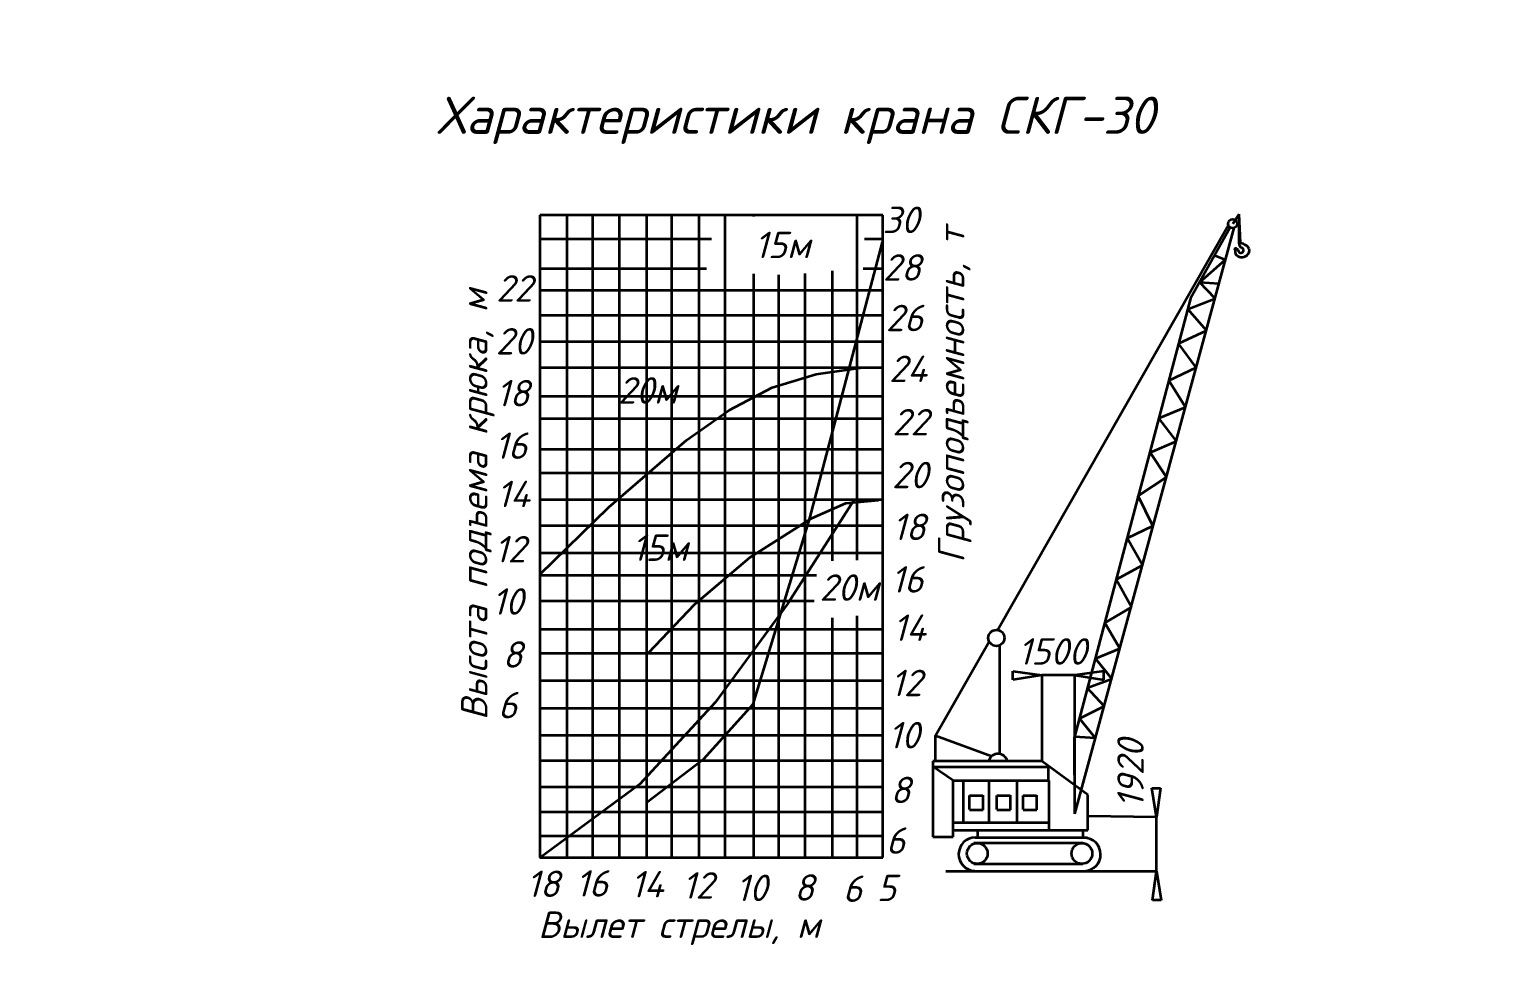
# Model space of a CAD drawing. Header units: millimetres. Extents: x 302528 to 620428, y -80391 to 59551.
# Drawn here: x 483366 to 506926, y 15423 to 30695 of the extents above; entities that cross this region are included whole.
import ezdxf
from ezdxf.enums import TextEntityAlignment as Align

# ---------------------------------------------------------------- set-up
doc = ezdxf.new("R2010")
doc.units = ezdxf.units.MM
doc.header["$MEASUREMENT"] = 0
doc.layers.add('1текст-мое', color=2, linetype='Continuous')
doc.layers.add('PDF _0', color=7, linetype='Continuous', true_color=0xffffff)
doc.styles.get("Standard").update_dxf_attribs({"font": 'isocpeui.ttf', "height": 300})
doc.styles.add('Италик', font='isocpeui.ttf')
doc.dimstyles.new('1-100', dxfattribs={"dimscale": 100, "dimtxt": 3, "dimasz": 2.5, "dimexe": 1.25, "dimexo": 0.625, "dimtad": 1, "dimdec": 0, "dimrnd": 5, "dimtxsty": 'Standard', "dimblk": 'ARCHTICK', "dimcen": 2.5, "dimadec": 0, "dimazin": 0, "dimtfac": 1, "dimtdec": 0, "dimtmove": 1, "dimatfit": 2, "dimfxl": 1, "dimarcsym": 0})

# ---------------------------------------------------------------- blocks, each defined once
blk = doc.blocks.new('_ArchTick')
at = {"color": 0, "const_width": 0.15}
blk.add_lwpolyline([(-0.5, -0.5), (0.5, 0.5)], dxfattribs=at)
blk = doc.blocks.new('*D345')
at = {"color": 0, "linetype": 'ByBlock', "lineweight": -2, "transparency": 16777216}
for p, q in [((494931, 36573), (495552, 35873)), ((490945, 31958), (495469, 35966)), ((490408, 32565), (491028, 31865))]:
    blk.add_line(p, q, dxfattribs=at)
at = {"layer": 'Defpoints', "color": 0, "linetype": 'ByBlock', "lineweight": 9, "transparency": 16777216}
for p in [(494890, 36620), (495469, 35966), (490366, 32612)]:
    blk.add_point(p, dxfattribs=at)
at = {"color": 0, "linetype": 'ByBlock', "lineweight": -2, "transparency": 16777216, "xscale": 250, "yscale": 250, "zscale": 250}
for p, rotation in [((495469, 35966), 41.5417763354136), ((490945, 31958), 221.5417763354136)]:
    blk.add_blockref('_ArchTick', p, dxfattribs=dict(at, rotation=rotation))
at = {"color": 0, "linetype": 'ByBlock', "lineweight": 9, "transparency": 16777216, "insert": (493083, 34103), "char_height": 300, "width": 73704.55, "attachment_point": 5, "rotation": 41.5418, "style": 'Италик'}
blk.add_mtext('{\\fISOCPEUR|b0|i0|c204|p34;\\H0.83333x;1200}', dxfattribs=at)

msp = doc.modelspace()

# ---------------------------------------------------------------- linework, layer by layer
at = {"color": 0, "lineweight": 35}
for p, q in [((491787.856, 27693.391), (491604.943, 27693.391)), ((491604.943, 27693.391), (491604.943, 17331.817)), ((497134.171, 27693.391), (491787.856, 27693.391)), ((492041.215, 17333.708), (492041.215, 27694.338)), ((492459.791, 17333.708), (492459.791, 27694.338)), ((492886.575, 17333.708), (492886.575, 27694.338)), ((493329.774, 17333.708), (493329.774, 27694.338)), ((493731.935, 17333.708), (493731.935, 27694.338)), ((494175.133, 17333.708), (494175.133, 27694.338)), ((494593.71, 17333.708), (494593.71, 27694.338)), ((495053.323, 27674.799), (495053.323, 27694.338)), ((496719.421, 22126.496), (496719.421, 27694.338)), ((497134.171, 17331.817), (497134.171, 27693.391)), ((502883.473, 27710.039), (502780.047, 27557.572)), ((502883.473, 27248.99), (502883.473, 27710.039)), ((502905.638, 27248.99), (502883.473, 27710.039)), ((498987.541, 20996.911), (502708.887, 27537.333)), ((500233.045, 18034.341), (502802.196, 27488.927)), ((502738.29, 27496.198), (502099.21, 26349.346)), ((494371.982, 27305.733), (491598.278, 27305.733)), ((497121.844, 27305.733), (496842.403, 27305.733)), ((502243.378, 26609.507), (502656.818, 26972.672)), ((502656.818, 26972.672), (502480.106, 27042.64)), ((494289.908, 26830.049), (491598.278, 26830.049)), ((495053.323, 17333.708), (495053.323, 26748.034)), ((495455.485, 17333.708), (495455.485, 26731.631)), ((495882.268, 17333.708), (495882.268, 26756.236)), ((496325.467, 22118.295), (496325.467, 26797.243)), ((497121.844, 26830.049), (496817.781, 26830.049)), ((497121.844, 26477.386), (491598.278, 26477.386)), ((502496.777, 26352.958), (502243.378, 26612.838)), ((502243.378, 26612.838), (502560.126, 26592.848)), ((502099.21, 26349.346), (500228.694, 19276.011)), ((502056.498, 26178.979), (502496.777, 26352.958)), ((502356.576, 25832.472), (502056.498, 26178.979)), ((497121.844, 26075.514), (491598.278, 26075.514)), ((501903.125, 25625.901), (502356.576, 25832.472)), ((497121.844, 25649.039), (491598.278, 25649.039)), ((502189.866, 25239.413), (501903.125, 25625.901)), ((497121.844, 25230.764), (491598.278, 25230.764)), ((501746.418, 25029.51), (502189.866, 25239.413)), ((502016.162, 24597.41), (501746.418, 25029.51)), ((497121.844, 24771.482), (491598.278, 24771.482)), ((501586.05, 24420.824), (502016.162, 24597.41)), ((497121.844, 24408.218), (491598.278, 24408.218)), ((501872.791, 24047.663), (501586.05, 24420.824)), ((501446.014, 23867.746), (501872.791, 24047.663)), ((497121.844, 23916.13), (491598.278, 23916.13)), ((501709.416, 23467.931), (501446.014, 23867.746)), ((497121.844, 23530.662), (491598.278, 23530.662)), ((501255.663, 23166.534), (501709.416, 23467.931)), ((497121.844, 23104.186), (491598.278, 23104.186)), ((501492.391, 22680.092), (501255.663, 23166.534)), ((497121.844, 22683.327), (491598.278, 22683.327)), ((501075.616, 22483.516), (501492.391, 22680.092)), ((501322.237, 22045.935), (501075.616, 22483.516)), ((497121.844, 22240.448), (491598.278, 22240.448)), ((500898.794, 21816.041), (501322.237, 22045.935)), ((496063.161, 21879.584), (491598.278, 21879.584)), ((501148.859, 21372.912), (500898.794, 21816.041)), ((496030.331, 21469.511), (491598.278, 21469.511)), ((496719.421, 17333.708), (496719.421, 21232.537)), ((500715.165, 21118.095), (501148.859, 21372.912)), ((497121.844, 21010.23), (491598.278, 21010.23)), ((496325.467, 17333.708), (496325.467, 21199.731)), ((500958.561, 20704.952), (500715.165, 21118.095)), ((497982.805, 19298.754), (498849.56, 20817.54)), ((499019.78, 20761.931), (499019.78, 19008.622)), ((497121.844, 20624.761), (491598.278, 20624.761)), ((500565.126, 20541.694), (500958.561, 20704.952)), ((500828.519, 20214.539), (500565.126, 20541.694)), ((499230.436, 20197.757), (499230.436, 20335.944)), ((499230.436, 20335.944), (499699.057, 20272.955)), ((499699.057, 20272.955), (499230.436, 20197.757)), ((500233.045, 20272.955), (499699.057, 20272.955)), ((499699.057, 20272.955), (499699.057, 18887.36)), ((500701.666, 20335.944), (500233.045, 20272.955)), ((500233.045, 18034.341), (500233.045, 20272.955)), ((500233.045, 20272.955), (500701.666, 20197.757)), ((500701.666, 20197.757), (500701.666, 20335.944)), ((497121.844, 20181.882), (491598.278, 20181.882)), ((500431.749, 20071.272), (500828.519, 20214.539)), ((500708.488, 19771.41), (500431.749, 20071.272)), ((497121.844, 19736.889), (491598.278, 19736.889)), ((500308.384, 19574.834), (500708.488, 19771.41)), ((500565.117, 19254.982), (500308.384, 19574.834)), ((497121.844, 19302.212), (491598.278, 19302.212)), ((497982.805, 18885.697), (497982.805, 19298.754)), ((497982.953, 19300.252), (498895.479, 18968.43)), ((500233.045, 18034.341), (500228.694, 19276.011)), ((500564.744, 19255.008), (500228.694, 19276.011)), ((500565.117, 19254.982), (500235.032, 19278.305)), ((497121.844, 18892.139), (491598.278, 18892.139)), ((499699.057, 18887.36), (497943.941, 18887.36)), ((497943.941, 18887.36), (497943.941, 17667.71)), ((500439.748, 18341.559), (499699.057, 18887.36)), ((498272.421, 18571.989), (497947.161, 18794.036)), ((497947.161, 18794.036), (499805.33, 18794.036)), ((499810.208, 18571.85), (499810.208, 18794.178)), ((497121.844, 18465.663), (491598.278, 18465.663)), ((498269.201, 17667.71), (498269.201, 18571.989)), ((498269.201, 18571.989), (499810.641, 18571.989)), ((498433.441, 18565.553), (498433.441, 17902.63)), ((498845.652, 18568.771), (498845.652, 17896.193)), ((499296.507, 18565.553), (499296.507, 17896.193)), ((499810.641, 18571.989), (499815.867, 17770.689)), ((501550.854, 17982.349), (501475.656, 18450.97)), ((501475.656, 18450.97), (501613.843, 18450.97)), ((501613.843, 18450.97), (501550.854, 17982.349)), ((498533.717, 18104.741), (498533.717, 18334.064)), ((498533.717, 18334.064), (498750.337, 18334.064)), ((498754.626, 18102.598), (498754.626, 18338.351)), ((498975.536, 18104.741), (498975.536, 18334.064)), ((498975.536, 18334.064), (499192.156, 18334.064)), ((499196.446, 18102.598), (499196.446, 18338.351)), ((499400.197, 18104.741), (499400.197, 18334.064)), ((499400.197, 18334.064), (499616.817, 18334.064)), ((499621.107, 18102.598), (499621.107, 18338.351)), ((500439.748, 17999.172), (500439.748, 18342.431)), ((497121.844, 18063.791), (491598.278, 18063.791)), ((498533.717, 18102.598), (498754.626, 18102.598)), ((498975.536, 18102.598), (499196.446, 18102.598)), ((499400.197, 18102.598), (499621.107, 18102.598)), ((500439.748, 17770.689), (500439.748, 17999.172)), ((501550.854, 17982.349), (500439.748, 17999.172)), ((501550.854, 17113.412), (501550.854, 17982.349)), ((497121.844, 17678.323), (491598.278, 17678.323)), ((498259.54, 17770.689), (500439.748, 17770.689)), ((499817.082, 17889.757), (498290.614, 17889.757)), ((498662.089, 17757.816), (498662.089, 17658.056)), ((500362.459, 17744.944), (500362.459, 17654.838)), ((497943.941, 17667.71), (498269.201, 17667.71)), ((498604.191, 17570.378), (500359.307, 17570.378)), ((498623.513, 17654.048), (500436.597, 17654.048)), ((491604.943, 17331.817), (497134.171, 17331.817)), ((498604.191, 17229.263), (500359.307, 17229.263)), ((498150.115, 17113.412), (501550.854, 17113.412)), ((501487.865, 16644.791), (501550.854, 17113.412)), ((501550.854, 17113.412), (501626.053, 16644.791)), ((501626.053, 16644.791), (501487.865, 16644.791))]:
    msp.add_line(p, q, dxfattribs=at)
for points in [[(493322.989, 18218.335), (494249.763, 18922.449), (495046.178, 19807.947), (495956.132, 22805.789), (497128.027, 27257.41)], [(491603.747, 21899.838), (492718.227, 22986.409), (493967.532, 24062.931), (494655.556, 24551.437), (495352.632, 24913.294), (496058.761, 25130.408), (496773.943, 25229.918)], [(496670.645, 23101.013), (495605.851, 21431.531), (494433.593, 19834.536), (493218.42, 18513.878), (491598.307, 17320.73)], [(493357.877, 20631.847), (494101.635, 21419.841), (494988.768, 22172.017), (495992.393, 22807.785), (496539.011, 23049.556), (497067.706, 23094.328)]]:
    msp.add_lwpolyline(points, dxfattribs=at)
for centre, radius in [((502780.047, 27557.572), 73.119), ((498967.255, 20874.364), 130.34), ((498658.938, 17396.603), 167.34), ((500346.426, 17396.603), 167.34)]:
    msp.add_circle(centre, radius, dxfattribs=at)
for centre, radius, start, end in [((498992.787, 18851.335), 154.231, 13.0450418, 162.8053661), ((498627.26, 17385.243), 268.806, 90.1121782, 267.8280237), ((500380.337, 17382.025), 268.806, 272.1719763, 89.8878218)]:
    msp.add_arc(centre, radius, start, end, dxfattribs=at)
at = {"layer": 'PDF _0', "color": 7, "lineweight": 35}
msp.add_lwpolyline([(502905.638, 27248.99), (502946.139, 27239.646), (502972.125, 27223.629, -0.269576878), (503044.696, 27124.925, -0.420828027), (502911.137, 27012.9, -0.184202132), (502835.318, 27055.638, -0.140359365), (502824.972, 27127.467), (502814.551, 27152.809, -0.509803255), (502836.22, 27161.686), (502853.959, 27149.367, -0.152036928), (502868.756, 27123.077, 2.185043585), (502911.793, 27171.919, -0.159524596), (502890.495, 27212.271), (502883.473, 27248.99)], format="xyb", dxfattribs=at)

# ---------------------------------------------------------------- texts
at = {"layer": '1текст-мое', "color": 0, "style": 'Италик'}
for s, height, p in [('Характеристики крана СКГ-30', 600, (495731.315, 29006.681)), ('30', 426.4662, (497426.473, 27405.859)), ('15м', 426.4662, (495515.458, 27001.67)), ('28', 426.4662, (497443.753, 26637.963)), ('22', 426.4662, (491189.943, 26300.015)), ('26', 426.4662, (497484.537, 25823.016)), ('20', 426.4662, (491183.844, 25446.886)), ('24', 426.4662, (497542.112, 25003.329)), ('18', 426.4662, (491166.732, 24609.95)), ('20м', 426.4662, (493340.578, 24654.486)), ('22', 426.4662, (497580.692, 24142.338)), ('16', 426.4662, (491136.345, 23763.078)), ('20', 426.4662, (497574.592, 23289.21)), ('14', 426.4662, (491174.363, 22983.476)), ('18', 426.4662, (497557.48, 22452.274)), ('12', 426.4662, (491122.593, 22092.23)), ('15м', 426.4662, (493540.509, 22117.248)), ('16', 426.4662, (497527.094, 21605.402)), ('10', 426.4662, (491083.398, 21249.185)), ('20м', 426.4662, (496594.569, 21473.505)), ('14', 426.4662, (497565.112, 20825.8)), ('8', 426.466, (491161.189, 20393.798)), ('1500', 426.4662, (499870.013, 20443.303)), ('12', 426.4662, (497513.341, 19934.553)), ('6', 426.466, (491081.677, 19577.037)), ('10', 426.4662, (497474.146, 19091.509)), ('8', 426.466, (497419.514, 18207.766)), ('6', 426.466, (497340.002, 17391.005)), ('18', 426.4662, (491655.598, 16694.334)), ('16', 426.4662, (492441.061, 16700.939)), ('14', 426.4662, (493333.369, 16687.729)), ('12', 426.4662, (494152.971, 16667.914)), ('10', 426.4662, (495018.841, 16628.285)), ('8', 426.466, (495864.881, 16634.89)), ('6', 426.466, (496644.825, 16615.075)), ('5', 426.466, (497193.429, 16628.285)), ('Вылет стрелы, м', 426.46615, (493850.282, 16034.219))]:
    msp.add_text(s, height=height, dxfattribs=at).set_placement(p, align=Align.CENTER)
for s, height, p in [('Грузоподъемность, т', 426.46615, (498451.307, 24793.566)), ('Высота подъема крюка, м', 426.46615, (490758.148, 23025.172)), ('1920', 426.4662, (501343.951, 18684.686))]:
    msp.add_text(s, height=height, rotation=90, dxfattribs=at).set_placement(p, align=Align.CENTER)

# ---------------------------------------------------------------- dimensions: what is measured, and where the dimension line sits
at = {"color": 0, "linetype": 'ByBlock', "lineweight": 9}
dim = msp.add_aligned_dim(p1=(490366.365, 32611.761), p2=(494889.766, 36619.612), distance=-872.962, text='{\\fISOCPEUR|b0|i0|c204|p34;\\H0.83333x;1200}', dimstyle='1-100', override={"dimtxsty": 'Италик'}, dxfattribs=at)
dim.commit()
dim.dimension.update_dxf_attribs({"geometry": '*D345', "text_midpoint": (493082.641, 34102.636)})

doc.saveas('drawing.dxf')
